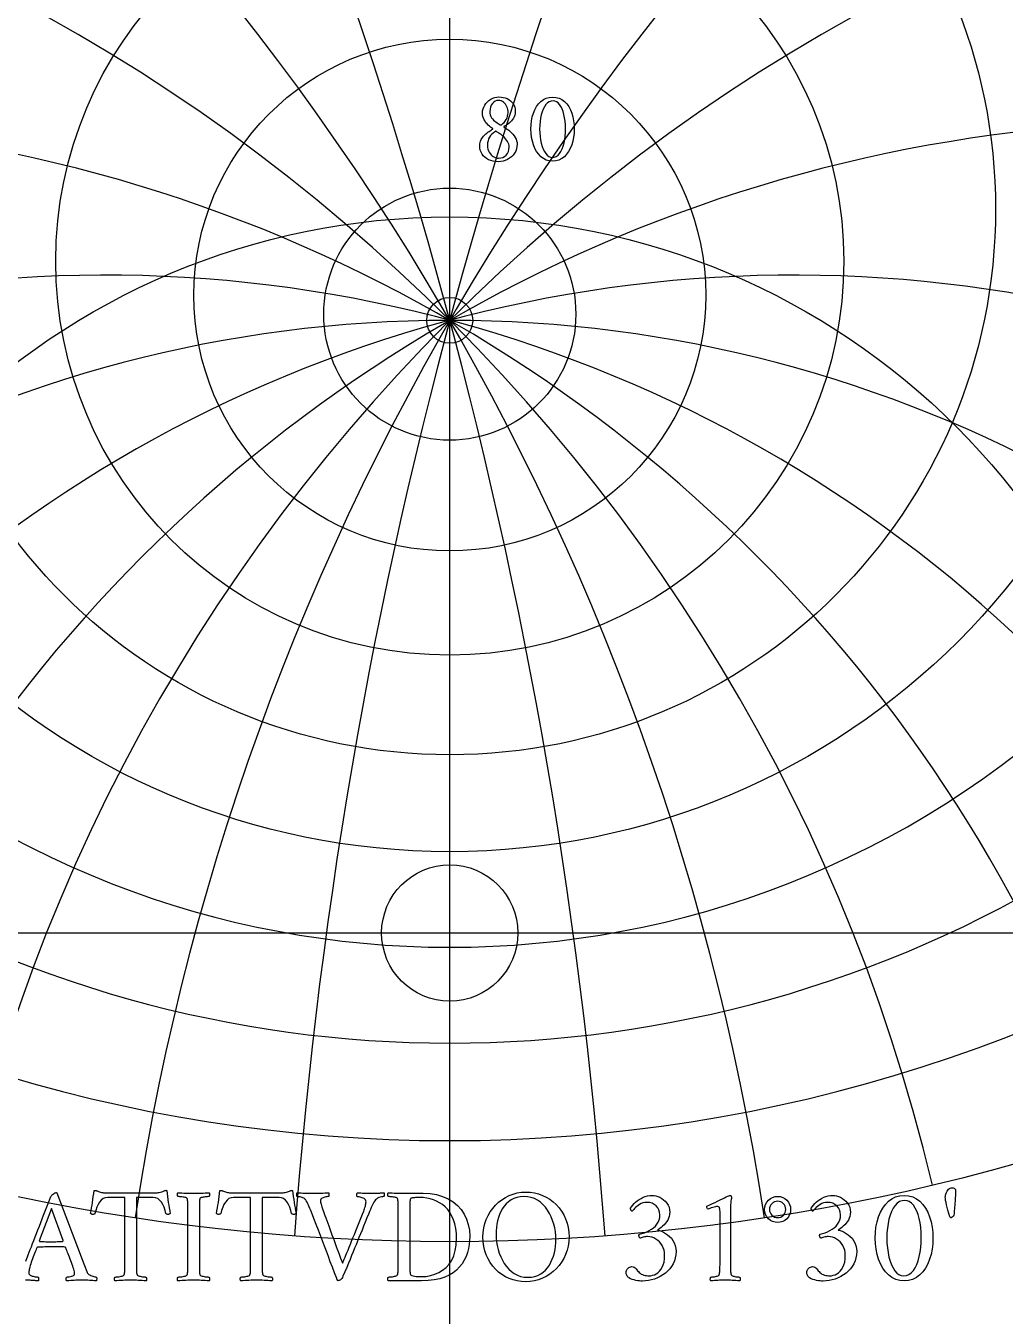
# Model space of a CAD drawing. Header units: millimetres. Extents: x -32.4 to 32.3, y -32.4 to 33.4.
# Drawn here: x -8.09 to 10.6, y -7.32 to 17.32 of the extents above; entities that cross this region are included whole.
import ezdxf

# ---------------------------------------------------------------- set-up
doc = ezdxf.new("R2010")
doc.units = ezdxf.units.MM
for name, color, linetype in [('CUT_INNER', 6, 'Continuous'), ('CUT_OUTER', 1, 'Continuous'), ('ENGRAVE', 7, 'Continuous'), ('ENGRAVE_FINE', 8, 'Continuous'), ('TEXT', 5, 'Continuous')]:
    doc.layers.add(name, color=color, linetype=linetype)

msp = doc.modelspace()

# ---------------------------------------------------------------- linework, layer by layer
at = {"layer": 'CUT_INNER'}
msp.add_circle((0, 0), 1.3, dxfattribs=at)
at = {"layer": 'CUT_OUTER'}
msp.add_arc((-0.0002, -0.0001), 32.35, 127.26523, 87.73645, dxfattribs=at)
at = {"layer": 'ENGRAVE'}
for points in [[(0, -31.9), (0, 31.9)], [(-31.9, 0), (31.9, 0)]]:
    msp.add_lwpolyline(points, dxfattribs=at)
for centre, radius in [((0, 0), 31.9), ((0, 15.2789), 13.7272), ((0, 13.8174), 10.4167), ((0, 0), 20.8814), ((0, 12.8225), 7.5193), ((0, 12.1765), 4.8844), ((0, 11.812), 2.4056), ((0, 0), 13.6687), ((0, 11.6941), 0.438)]:
    msp.add_circle(centre, radius, dxfattribs=at)
for centre, radius, start, end in [((0, 17.4126), 17.6859, 139.30194, 40.69806), ((0, 20.5945), 22.6971, 175.19453, 4.80547), ((0, 25.5755), 29.54, 199.69022, 340.30978), ((0, -12.7961), 24.4903, 31.5, 148.5), ((0, -12.7961), 24.4903, 31.5, 148.5), ((0, 34.0754), 39.9645, 219.72537, 320.27463)]:
    msp.add_arc(centre, radius, start, end, dxfattribs=at)
at = {"layer": 'ENGRAVE_FINE'}
for centre, radius, start, end in [((-91.399, -12.7961), 94.6232, 4.252813, 27.571398), ((-91.399, -12.7961), 94.6232, 4.252813, 27.571398), ((91.399, -12.7961), 94.6232, 152.428602, 175.747187), ((91.399, -12.7961), 94.6232, 152.428602, 175.747187), ((-42.4184, -12.7961), 48.9806, 8.6432, 56.38088), ((-42.4184, -12.7961), 48.9806, 8.6432, 56.38088), ((42.4184, -12.7961), 48.9806, 123.61912, 171.3568), ((42.4184, -12.7961), 48.9806, 123.61912, 171.3568), ((-24.4903, -12.7961), 34.6345, 13.32622, 87.98576), ((-24.4903, -12.7961), 34.6345, 13.32622, 87.98576), ((24.4903, -12.7961), 34.6345, 92.01424, 166.67378), ((24.4903, -12.7961), 34.6345, 92.01424, 166.67378), ((-14.1395, -12.7961), 28.2789, 18.49657, 124.37829), ((-14.1395, -12.7961), 28.2789, 18.49657, 124.37829), ((14.1395, -12.7961), 28.2789, 55.62171, 161.50343), ((14.1395, -12.7961), 28.2789, 55.62171, 161.50343), ((-6.5622, -12.7961), 25.3542, 24.422, 139.63844), ((-6.5622, -12.7961), 25.3542, 24.422, 139.63844), ((6.5622, -12.7961), 25.3542, 40.36156, 155.578), ((6.5622, -12.7961), 25.3542, 40.36156, 155.578), ((0, 83.3998), 93.0263, 250.117285, 289.882715)]:
    msp.add_arc(centre, radius, start, end, dxfattribs=at)
at = {"layer": 'TEXT'}
for points in [[(0.9383, 15.9596), (0.9802, 15.9576), (1.0202, 15.9514), (1.0584, 15.9411), (1.0947, 15.9266), (1.1284, 15.9083), (1.1586, 15.8863), (1.1853, 15.8607), (1.2084, 15.8314), (1.2271, 15.7986), (1.2404, 15.7624), (1.2485, 15.7229), (1.2511, 15.6799), (1.2489, 15.6442), (1.2424, 15.6109), (1.2315, 15.5801), (1.2162, 15.5517), (1.1978, 15.5254), (1.1775, 15.5011), (1.1555, 15.4788), (1.1316, 15.4584), (1.1072, 15.4397), (1.0833, 15.4225), (1.0601, 15.4067), (1.0374, 15.3924), (1.0323, 15.3902), (1.0306, 15.3875), (1.0323, 15.3843), (1.0374, 15.3807), (1.0665, 15.3639), (1.0955, 15.3448), (1.1243, 15.3231), (1.153, 15.2991), (1.1805, 15.2731), (1.2055, 15.2457), (1.2281, 15.2168), (1.2482, 15.1864), (1.2648, 15.155), (1.2766, 15.1228), (1.2837, 15.0899), (1.2861, 15.0563), (1.2829, 15.0099), (1.2735, 14.9659), (1.2577, 14.9244), (1.2356, 14.8853), (1.2083, 14.8494), (1.1771, 14.8175), (1.1418, 14.7897), (1.1025, 14.7658), (1.0604, 14.7467), (1.0168, 14.733), (0.9716, 14.7248), (0.9247, 14.7221), (0.8747, 14.7245), (0.8274, 14.7318), (0.7829, 14.744), (0.7412, 14.761), (0.7031, 14.7823), (0.6695, 14.8076), (0.6404, 14.8367), (0.6158, 14.8698), (0.5963, 14.9061), (0.5823, 14.945), (0.574, 14.9867), (0.5712, 15.031), (0.5729, 15.0614), (0.578, 15.0903), (0.5865, 15.1177), (0.5984, 15.1437), (0.6128, 15.1682), (0.629, 15.1913), (0.6468, 15.2129), (0.6664, 15.233), (0.6868, 15.2517), (0.7074, 15.269), (0.7281, 15.2848), (0.7489, 15.2991), (0.7689, 15.3121), (0.7871, 15.3239), (0.8034, 15.3344), (0.8179, 15.3438), (0.8208, 15.3466), (0.8218, 15.3491), (0.8208, 15.3514), (0.8179, 15.3535), (0.798, 15.3664), (0.7773, 15.3819), (0.7558, 15.3999), (0.7334, 15.4205), (0.7114, 15.4433), (0.6911, 15.4679), (0.6726, 15.4943), (0.6557, 15.5225), (0.6417, 15.5524), (0.6316, 15.5837), (0.6256, 15.6165), (0.6236, 15.6507), (0.6264, 15.6908), (0.6345, 15.7294), (0.6482, 15.7666), (0.6673, 15.8023), (0.6909, 15.8356), (0.7181, 15.8657), (0.7487, 15.8924), (0.7829, 15.9159), (0.8196, 15.935), (0.8577, 15.9487), (0.8973, 15.9569), (0.9383, 15.9596)], [(0.9286, 15.8936), (0.8959, 15.8897), (0.8657, 15.878), (0.8381, 15.8586), (0.813, 15.8314), (0.7922, 15.7989), (0.7773, 15.7634), (0.7684, 15.725), (0.7654, 15.6838), (0.7676, 15.6492), (0.7739, 15.6175), (0.7846, 15.5885), (0.7994, 15.5623), (0.8172, 15.5387), (0.8366, 15.5174), (0.8575, 15.4984), (0.8801, 15.4817), (0.9026, 15.4668), (0.9238, 15.4531), (0.9434, 15.4406), (0.9617, 15.4293), (0.9638, 15.4284), (0.9665, 15.4278), (0.9697, 15.4274), (0.9733, 15.4273), (0.9742, 15.4273), (0.9748, 15.4273), (0.9751, 15.4273), (0.9753, 15.4273), (0.978, 15.4274), (0.9806, 15.4278), (0.9829, 15.4284), (0.985, 15.4293), (1.0127, 15.4499), (1.0374, 15.473), (1.0593, 15.4985), (1.0782, 15.5264), (1.0935, 15.5568), (1.1044, 15.5895), (1.111, 15.6248), (1.1132, 15.6624), (1.1118, 15.6903), (1.1076, 15.7178), (1.1006, 15.7447), (1.0908, 15.7712), (1.0785, 15.7963), (1.0639, 15.8193), (1.047, 15.84), (1.0277, 15.8586), (1.0062, 15.8739), (0.9825, 15.8848), (0.9567, 15.8914), (0.9286, 15.8936)], [(1.9622, 15.9557), (2.0266, 15.9505), (2.0858, 15.9349), (2.1397, 15.9088), (2.1885, 15.8722), (2.2318, 15.827), (2.2696, 15.7748), (2.3018, 15.7158), (2.3284, 15.6498), (2.3492, 15.5787), (2.3641, 15.5043), (2.373, 15.4267), (2.376, 15.3457), (2.3729, 15.2648), (2.3638, 15.1871), (2.3487, 15.1128), (2.3274, 15.0417), (2.3004, 14.9756), (2.2679, 14.9164), (2.23, 14.8639), (2.1866, 14.8183), (2.1379, 14.7813), (2.0843, 14.7549), (2.0257, 14.739), (1.9622, 14.7338), (1.9002, 14.739), (1.8427, 14.7549), (1.7895, 14.7813), (1.7407, 14.8183), (1.6968, 14.8639), (1.6584, 14.9164), (1.6254, 14.9756), (1.5979, 15.0417), (1.5762, 15.1128), (1.5608, 15.1871), (1.5515, 15.2648), (1.5484, 15.3457), (1.5514, 15.4267), (1.5605, 15.5043), (1.5757, 15.5787), (1.5969, 15.6498), (1.624, 15.7158), (1.6567, 15.7748), (1.6949, 15.827), (1.7388, 15.8722), (1.7877, 15.9088), (1.8412, 15.9349), (1.8994, 15.9505), (1.9622, 15.9557)], [(1.9719, 15.8858), (1.9335, 15.8813), (1.8978, 15.8676), (1.865, 15.8448), (1.8349, 15.813), (1.8079, 15.7734), (1.7842, 15.7277), (1.7637, 15.6758), (1.7465, 15.6177), (1.7329, 15.5548), (1.7232, 15.4885), (1.7174, 15.4188), (1.7154, 15.3457), (1.7174, 15.2734), (1.7232, 15.2041), (1.7329, 15.1379), (1.7465, 15.0747), (1.7635, 15.0161), (1.7832, 14.9637), (1.8057, 14.9175), (1.831, 14.8775), (1.8588, 14.8452), (1.8886, 14.8222), (1.9205, 14.8083), (1.9544, 14.8037), (1.9953, 14.8084), (2.0326, 14.8226), (2.0662, 14.8463), (2.0962, 14.8795), (2.1226, 14.9205), (2.1455, 14.9679), (2.1649, 15.0215), (2.1807, 15.0815), (2.1931, 15.146), (2.2019, 15.2131), (2.2071, 15.283), (2.2089, 15.3554), (2.207, 15.4284), (2.2014, 15.4975), (2.192, 15.5629), (2.1788, 15.6245), (2.1623, 15.6812), (2.1428, 15.7318), (2.1205, 15.7764), (2.0952, 15.8149), (2.0675, 15.8459), (2.0377, 15.8681), (2.0058, 15.8814), (1.9719, 15.8858)], [(0.9286, 14.7901), (0.9729, 14.7937), (1.0124, 14.8047), (1.0472, 14.8229), (1.0773, 14.8484), (1.1015, 14.8798), (1.1188, 14.9159), (1.1292, 14.9566), (1.1326, 15.0019), (1.1306, 15.0306), (1.1244, 15.0584), (1.114, 15.0855), (1.0996, 15.1116), (1.0824, 15.1366), (1.0637, 15.1602), (1.0435, 15.1823), (1.0219, 15.2029), (0.9999, 15.2219), (0.9787, 15.2391), (0.9581, 15.2545), (0.9383, 15.268), (0.9207, 15.2794), (0.9068, 15.2884), (0.8965, 15.295), (0.8898, 15.2991), (0.8861, 15.3008), (0.883, 15.302), (0.8803, 15.3027), (0.8781, 15.303), (0.8754, 15.3029), (0.8733, 15.3025), (0.8716, 15.3019), (0.8703, 15.301), (0.8341, 15.2759), (0.8031, 15.2491), (0.7773, 15.2205), (0.7567, 15.1903), (0.741, 15.1574), (0.7297, 15.1209), (0.723, 15.0807), (0.7208, 15.0368), (0.7227, 14.9994), (0.7285, 14.9647), (0.7382, 14.9328), (0.7518, 14.9038), (0.7684, 14.8777), (0.7871, 14.8549), (0.8078, 14.8355), (0.8305, 14.8192), (0.8545, 14.8065), (0.8788, 14.7974), (0.9036, 14.7919), (0.9286, 14.7901)], [(-5.6003, -4.9594), (-5.5836, -4.9586), (-5.5647, -4.9561), (-5.5435, -4.9521), (-5.52, -4.9464), (-5.497, -4.9401), (-5.4772, -4.9341), (-5.4607, -4.9285), (-5.4474, -4.9231), (-5.4379, -4.9186), (-5.43, -4.9154), (-5.4236, -4.9134), (-5.419, -4.9128), (-5.4149, -4.9131), (-5.4105, -4.9141), (-5.4058, -4.9157), (-5.4008, -4.9179), (-5.3941, -4.9757), (-5.3869, -5.0326), (-5.3792, -5.0884), (-5.371, -5.1433), (-5.3624, -5.1972), (-5.3532, -5.2502), (-5.3436, -5.3021), (-5.3335, -5.3531), (-5.3366, -5.3559), (-5.3406, -5.3589), (-5.3456, -5.3623), (-5.3516, -5.3661), (-5.3584, -5.3693), (-5.3659, -5.3712), (-5.3739, -5.3719), (-5.3827, -5.3712), (-5.3956, -5.3704), (-5.406, -5.368), (-5.4138, -5.364), (-5.419, -5.3583), (-5.434, -5.295), (-5.4533, -5.2372), (-5.4768, -5.1849), (-5.5044, -5.1381), (-5.5365, -5.0996), (-5.5731, -5.0721), (-5.6142, -5.0556), (-5.6599, -5.05), (-5.9811, -5.05), (-5.9811, -6.34), (-5.981, -6.368), (-5.9807, -6.3951), (-5.9803, -6.4211), (-5.9798, -6.4462), (-5.9785, -6.4697), (-5.9762, -6.4909), (-5.9727, -6.5099), (-5.9681, -6.5265), (-5.9636, -6.5328), (-5.9552, -6.5388), (-5.9428, -6.5445), (-5.9267, -6.5498), (-5.9083, -6.5546), (-5.8894, -6.5586), (-5.8701, -6.5617), (-5.8502, -6.5641), (-5.8317, -6.5658), (-5.8162, -6.567), (-5.8039, -6.5677), (-5.7946, -6.568), (-5.7911, -6.5741), (-5.7884, -6.5822), (-5.7865, -6.5923), (-5.7855, -6.6042), (-5.7856, -6.6162), (-5.7871, -6.6263), (-5.7901, -6.6344), (-5.7946, -6.6405), (-5.833, -6.638), (-5.8706, -6.6356), (-5.9075, -6.6335), (-5.9435, -6.6314), (-5.9794, -6.6297), (-6.0157, -6.6285), (-6.0525, -6.6278), (-6.0898, -6.6276), (-6.1263, -6.6278), (-6.163, -6.6285), (-6.2001, -6.6297), (-6.2375, -6.6314), (-6.2752, -6.6335), (-6.3133, -6.6356), (-6.3516, -6.638), (-6.3903, -6.6405), (-6.3948, -6.6344), (-6.3978, -6.6263), (-6.3993, -6.6162), (-6.3994, -6.6042), (-6.3983, -6.5923), (-6.3965, -6.5822), (-6.3938, -6.5741), (-6.3903, -6.568), (-6.3809, -6.5677), (-6.3683, -6.567), (-6.3524, -6.5658), (-6.3333, -6.5641), (-6.3129, -6.5617), (-6.2929, -6.5586), (-6.2734, -6.5546), (-6.2543, -6.5498), (-6.2377, -6.5445), (-6.2255, -6.5388), (-6.2177, -6.5328), (-6.2142, -6.5265), (-6.2096, -6.5099), (-6.2061, -6.4909), (-6.2037, -6.4697), (-6.2025, -6.4462), (-6.202, -6.4211), (-6.2016, -6.3951), (-6.2013, -6.368), (-6.2012, -6.34), (-6.2012, -5.05), (-6.5276, -5.05), (-6.5733, -5.0556), (-6.6144, -5.0721), (-6.651, -5.0996), (-6.683, -5.1381), (-6.7109, -5.1849), (-6.7348, -5.2372), (-6.7549, -5.295), (-6.7711, -5.3583), (-6.7763, -5.364), (-6.7841, -5.368), (-6.7944, -5.3704), (-6.8074, -5.3712), (-6.816, -5.3719), (-6.8239, -5.3712), (-6.8309, -5.3693), (-6.8372, -5.3661), (-6.8426, -5.3623), (-6.8472, -5.3589), (-6.851, -5.3559), (-6.854, -5.3531), (-6.844, -5.3021), (-6.8346, -5.2502), (-6.8258, -5.1972), (-6.8177, -5.1433), (-6.8101, -5.0884), (-6.8028, -5.0326), (-6.7959, -4.9757), (-6.7892, -4.9179), (-6.7824, -4.9159), (-6.775, -4.915), (-6.7669, -4.9153), (-6.7582, -4.9166), (-6.7496, -4.9187), (-6.742, -4.9209), (-6.7353, -4.9232), (-6.7297, -4.9257), (-6.7168, -4.931), (-6.7015, -4.9364), (-6.6838, -4.942), (-6.6636, -4.9477), (-6.643, -4.9528), (-6.6238, -4.9565), (-6.6061, -4.9587), (-6.5898, -4.9594)], [(-3.199, -4.9594), (-3.1824, -4.9586), (-3.1634, -4.9561), (-3.1422, -4.9521), (-3.1187, -4.9464), (-3.0958, -4.9401), (-3.076, -4.9341), (-3.0595, -4.9285), (-3.0462, -4.9231), (-3.0367, -4.9186), (-3.0287, -4.9154), (-3.0224, -4.9134), (-3.0177, -4.9128), (-3.0137, -4.9131), (-3.0093, -4.9141), (-3.0046, -4.9157), (-2.9996, -4.9179), (-2.9929, -4.9757), (-2.9857, -5.0326), (-2.978, -5.0884), (-2.9698, -5.1433), (-2.9611, -5.1972), (-2.952, -5.2502), (-2.9424, -5.3021), (-2.9322, -5.3531), (-2.9353, -5.3559), (-2.9394, -5.3589), (-2.9444, -5.3623), (-2.9504, -5.3661), (-2.9572, -5.3693), (-2.9646, -5.3712), (-2.9727, -5.3719), (-2.9815, -5.3712), (-2.9944, -5.3704), (-3.0048, -5.368), (-3.0125, -5.364), (-3.0177, -5.3583), (-3.0328, -5.295), (-3.052, -5.2372), (-3.0755, -5.1849), (-3.1032, -5.1381), (-3.1353, -5.0996), (-3.1718, -5.0721), (-3.213, -5.0556), (-3.2586, -5.05), (-3.5798, -5.05), (-3.5798, -6.34), (-3.5797, -6.368), (-3.5795, -6.3951), (-3.5791, -6.4211), (-3.5785, -6.4462), (-3.5773, -6.4697), (-3.575, -6.4909), (-3.5715, -6.5099), (-3.5669, -6.5265), (-3.5623, -6.5328), (-3.5539, -6.5388), (-3.5416, -6.5445), (-3.5254, -6.5498), (-3.5071, -6.5546), (-3.4882, -6.5586), (-3.4688, -6.5617), (-3.449, -6.5641), (-3.4305, -6.5658), (-3.415, -6.567), (-3.4026, -6.5677), (-3.3933, -6.568), (-3.3898, -6.5741), (-3.3872, -6.5822), (-3.3853, -6.5923), (-3.3843, -6.6042), (-3.3843, -6.6162), (-3.3859, -6.6263), (-3.3889, -6.6344), (-3.3933, -6.6405), (-3.4318, -6.638), (-3.4694, -6.6356), (-3.5062, -6.6335), (-3.5423, -6.6314), (-3.5781, -6.6297), (-3.6145, -6.6285), (-3.6513, -6.6278), (-3.6886, -6.6276), (-3.725, -6.6278), (-3.7618, -6.6285), (-3.7989, -6.6297), (-3.8363, -6.6314), (-3.874, -6.6335), (-3.912, -6.6356), (-3.9504, -6.638), (-3.9891, -6.6405), (-3.9935, -6.6344), (-3.9965, -6.6263), (-3.9981, -6.6162), (-3.9982, -6.6042), (-3.9971, -6.5923), (-3.9952, -6.5822), (-3.9926, -6.5741), (-3.9891, -6.568), (-3.9797, -6.5677), (-3.9671, -6.567), (-3.9512, -6.5658), (-3.9321, -6.5641), (-3.9116, -6.5617), (-3.8916, -6.5586), (-3.8721, -6.5546), (-3.8531, -6.5498), (-3.8365, -6.5445), (-3.8243, -6.5388), (-3.8164, -6.5328), (-3.813, -6.5265), (-3.8083, -6.5099), (-3.8049, -6.4909), (-3.8025, -6.4697), (-3.8013, -6.4462), (-3.8007, -6.4211), (-3.8003, -6.3951), (-3.8001, -6.368), (-3.8, -6.34), (-3.8, -5.05), (-4.1264, -5.05), (-4.172, -5.0556), (-4.2132, -5.0721), (-4.2497, -5.0996), (-4.2818, -5.1381), (-4.3096, -5.1849), (-4.3336, -5.2372), (-4.3537, -5.295), (-4.3699, -5.3583), (-4.3751, -5.364), (-4.3828, -5.368), (-4.3932, -5.3704), (-4.4061, -5.3712), (-4.4148, -5.3719), (-4.4227, -5.3712), (-4.4297, -5.3693), (-4.4359, -5.3661), (-4.4414, -5.3623), (-4.446, -5.3589), (-4.4498, -5.3559), (-4.4528, -5.3531), (-4.4427, -5.3021), (-4.4333, -5.2502), (-4.4246, -5.1972), (-4.4165, -5.1433), (-4.4089, -5.0884), (-4.4016, -5.0326), (-4.3946, -4.9757), (-4.388, -4.9179), (-4.3812, -4.9159), (-4.3738, -4.915), (-4.3657, -4.9153), (-4.3569, -4.9166), (-4.3483, -4.9187), (-4.3407, -4.9209), (-4.3341, -4.9232), (-4.3284, -4.9257), (-4.3156, -4.931), (-4.3003, -4.9364), (-4.2825, -4.942), (-4.2624, -4.9477), (-4.2417, -4.9528), (-4.2225, -4.9565), (-4.2048, -4.9587), (-4.1886, -4.9594)], [(9.5894, -4.8635), (9.608, -4.8656), (9.625, -4.872), (9.6404, -4.8825), (9.6541, -4.8972), (9.654, -4.9124), (9.6535, -4.9319), (9.6527, -4.9557), (9.6515, -4.984), (9.6501, -5.0153), (9.6483, -5.0484), (9.6462, -5.0833), (9.6438, -5.12), (9.6411, -5.1574), (9.6383, -5.1945), (9.6353, -5.2312), (9.6321, -5.2676), (9.629, -5.3024), (9.626, -5.3343), (9.6231, -5.3633), (9.6205, -5.3894), (9.6124, -5.403), (9.601, -5.4153), (9.5865, -5.4263), (9.5687, -5.436), (9.5614, -5.435), (9.5551, -5.4321), (9.5497, -5.4273), (9.5453, -5.4205), (9.5257, -5.3545), (9.5084, -5.2939), (9.4934, -5.2386), (9.4806, -5.1886), (9.4704, -5.144), (9.4631, -5.1048), (9.4587, -5.0709), (9.4573, -5.0423), (9.4583, -5.0238), (9.4615, -5.0047), (9.4667, -4.985), (9.4741, -4.9646), (9.4833, -4.9446), (9.4942, -4.926), (9.5066, -4.909), (9.5207, -4.8933), (9.5362, -4.8803), (9.5528, -4.871), (9.5705, -4.8654), (9.5894, -4.8635)], [(-4.8879, -4.9697), (-4.8506, -4.9695), (-4.8138, -4.9688), (-4.7774, -4.9676), (-4.7416, -4.9659), (-4.7056, -4.964), (-4.6687, -4.9623), (-4.6311, -4.9608), (-4.5926, -4.9594), (-4.5882, -4.9655), (-4.5852, -4.9736), (-4.5837, -4.9837), (-4.5836, -4.9957), (-4.5846, -5.0076), (-4.5865, -5.0177), (-4.5892, -5.0258), (-4.5926, -5.0319), (-4.602, -5.0322), (-4.6147, -5.0329), (-4.6305, -5.0341), (-4.6496, -5.0358), (-4.67, -5.038), (-4.6898, -5.0407), (-4.7089, -5.0438), (-4.7273, -5.0475), (-4.7435, -5.0518), (-4.7558, -5.0572), (-4.7643, -5.0635), (-4.7688, -5.0708), (-4.7723, -5.0847), (-4.7749, -5.1006), (-4.7768, -5.1184), (-4.7778, -5.1381), (-4.7784, -5.1593), (-4.7788, -5.1815), (-4.7791, -5.2047), (-4.7791, -5.2288), (-4.7791, -5.2327), (-4.7791, -5.2366), (-4.7791, -5.2404), (-4.7791, -5.2443), (-4.7791, -5.2482), (-4.7791, -5.2521), (-4.7791, -5.256), (-4.7791, -5.2599), (-4.7791, -6.34), (-4.7791, -6.3439), (-4.7791, -6.3478), (-4.7791, -6.3517), (-4.7791, -6.3556), (-4.7791, -6.3595), (-4.7791, -6.3633), (-4.7791, -6.3672), (-4.7791, -6.3711), (-4.7791, -6.3952), (-4.7788, -6.4181), (-4.7784, -6.4398), (-4.7778, -6.4605), (-4.7768, -6.4797), (-4.7749, -6.4971), (-4.7723, -6.5127), (-4.7688, -6.5265), (-4.7643, -6.5328), (-4.7558, -6.5388), (-4.7435, -6.5445), (-4.7273, -6.5498), (-4.7089, -6.5546), (-4.6898, -6.5586), (-4.67, -6.5617), (-4.6496, -6.5641), (-4.6305, -6.5658), (-4.6147, -6.567), (-4.602, -6.5677), (-4.5926, -6.568), (-4.5892, -6.5741), (-4.5865, -6.5822), (-4.5846, -6.5923), (-4.5836, -6.6042), (-4.5837, -6.6162), (-4.5852, -6.6263), (-4.5882, -6.6344), (-4.5926, -6.6405), (-4.6311, -6.638), (-4.6687, -6.6356), (-4.7056, -6.6335), (-4.7416, -6.6314), (-4.7774, -6.6297), (-4.8138, -6.6285), (-4.8506, -6.6278), (-4.8879, -6.6276), (-4.9244, -6.6278), (-4.9611, -6.6285), (-4.9982, -6.6297), (-5.0356, -6.6314), (-5.0733, -6.6335), (-5.1114, -6.6356), (-5.1497, -6.638), (-5.1884, -6.6405), (-5.1929, -6.6344), (-5.1959, -6.6263), (-5.1974, -6.6162), (-5.1975, -6.6042), (-5.1964, -6.5923), (-5.1946, -6.5822), (-5.1919, -6.5741), (-5.1884, -6.568), (-5.179, -6.5677), (-5.1664, -6.567), (-5.1505, -6.5658), (-5.1314, -6.5641), (-5.1109, -6.5617), (-5.091, -6.5586), (-5.0714, -6.5546), (-5.0524, -6.5498), (-5.0358, -6.5445), (-5.0236, -6.5388), (-5.0158, -6.5328), (-5.0123, -6.5265), (-5.0077, -6.5099), (-5.0042, -6.4909), (-5.0018, -6.4697), (-5.0006, -6.4462), (-5.0001, -6.4211), (-4.9996, -6.3951), (-4.9994, -6.368), (-4.9993, -6.34), (-4.9993, -5.2599), (-4.9994, -5.2318), (-4.9996, -5.2045), (-5.0001, -5.178), (-5.0006, -5.1524), (-5.0018, -5.1283), (-5.0042, -5.1067), (-5.0077, -5.0875), (-5.0123, -5.0708), (-5.0158, -5.0635), (-5.0236, -5.0572), (-5.0358, -5.0518), (-5.0524, -5.0475), (-5.0714, -5.0438), (-5.091, -5.0407), (-5.1109, -5.038), (-5.1314, -5.0358), (-5.1505, -5.0341), (-5.1664, -5.0329), (-5.179, -5.0322), (-5.1884, -5.0319), (-5.1919, -5.0258), (-5.1946, -5.0177), (-5.1964, -5.0076), (-5.1975, -4.9957), (-5.1974, -4.9837), (-5.1959, -4.9736), (-5.1929, -4.9655), (-5.1884, -4.9594), (-5.1497, -4.9608), (-5.1114, -4.9623), (-5.0733, -4.964), (-5.0356, -4.9659), (-4.9982, -4.9676), (-4.9611, -4.9688), (-4.9244, -4.9695), (-4.8879, -4.9697)], [(-2.624, -4.9697), (-2.5829, -4.9695), (-2.5424, -4.9688), (-2.5026, -4.9676), (-2.4634, -4.9659), (-2.4247, -4.964), (-2.3863, -4.9623), (-2.3483, -4.9608), (-2.3106, -4.9594), (-2.3084, -4.9658), (-2.307, -4.9746), (-2.3064, -4.9859), (-2.3067, -4.9995), (-2.3077, -5.0127), (-2.3096, -5.0225), (-2.3123, -5.0289), (-2.3157, -5.0319), (-2.3226, -5.0323), (-2.3329, -5.0335), (-2.3466, -5.0356), (-2.3637, -5.0384), (-2.3822, -5.0423), (-2.4003, -5.0475), (-2.4178, -5.0539), (-2.4349, -5.0617), (-2.4496, -5.0713), (-2.4602, -5.0834), (-2.4665, -5.0979), (-2.4686, -5.1148), (-2.4657, -5.141), (-2.4569, -5.1783), (-2.4424, -5.2265), (-2.422, -5.2858), (-2.4107, -5.3166), (-2.3977, -5.3521), (-2.3829, -5.3924), (-2.3663, -5.4373), (-2.3484, -5.4858), (-2.3297, -5.5367), (-2.3102, -5.59), (-2.2898, -5.6458), (-2.269, -5.7028), (-2.2481, -5.7598), (-2.2269, -5.8168), (-2.2057, -5.8738), (-2.1848, -5.9296), (-2.1649, -5.9832), (-2.1459, -6.0345), (-2.1279, -6.0836), (-2.1113, -6.1293), (-2.0962, -6.1707), (-2.0828, -6.2077), (-2.071, -6.2403), (-2.0612, -6.2673), (-2.0538, -6.2873), (-2.0489, -6.3003), (-2.0464, -6.3064), (-2.0423, -6.2975), (-2.0353, -6.2814), (-2.0255, -6.258), (-2.0127, -6.2273), (-1.9975, -6.1907), (-1.9806, -6.1493), (-1.9619, -6.1033), (-1.9414, -6.0525), (-1.9195, -5.998), (-1.8964, -5.9408), (-1.8722, -5.8808), (-1.8469, -5.8181), (-1.8209, -5.7537), (-1.7948, -5.6889), (-1.7685, -5.6236), (-1.742, -5.5578), (-1.7158, -5.4927), (-1.6905, -5.4295), (-1.666, -5.3683), (-1.6423, -5.3091), (-1.6335, -5.2867), (-1.6254, -5.2637), (-1.618, -5.2401), (-1.6112, -5.2158), (-1.6055, -5.1922), (-1.6015, -5.1705), (-1.599, -5.1507), (-1.5982, -5.1329), (-1.6004, -5.1135), (-1.607, -5.0967), (-1.6179, -5.0824), (-1.6332, -5.0708), (-1.651, -5.0612), (-1.6695, -5.0533), (-1.6886, -5.047), (-1.7083, -5.0423), (-1.7269, -5.0389), (-1.7423, -5.0364), (-1.7547, -5.035), (-1.764, -5.0345), (-1.7685, -5.0304), (-1.7718, -5.0232), (-1.7737, -5.0129), (-1.7744, -4.9995), (-1.7737, -4.9859), (-1.7718, -4.9746), (-1.7685, -4.9658), (-1.764, -4.9594), (-1.7295, -4.9608), (-1.696, -4.9623), (-1.6635, -4.964), (-1.6319, -4.9659), (-1.6003, -4.9676), (-1.5678, -4.9688), (-1.5343, -4.9695), (-1.4998, -4.9697), (-1.4715, -4.9697), (-1.4464, -4.9694), (-1.4243, -4.969), (-1.4052, -4.9685), (-1.3878, -4.9677), (-1.3706, -4.9668), (-1.3535, -4.9658), (-1.3366, -4.9646), (-1.3188, -4.9633), (-1.299, -4.962), (-1.2774, -4.9607), (-1.2537, -4.9594), (-1.2516, -4.9659), (-1.2505, -4.9749), (-1.2503, -4.9866), (-1.2511, -5.0008), (-1.2526, -5.0144), (-1.2544, -5.0241), (-1.2565, -5.03), (-1.2589, -5.0319), (-1.2692, -5.0327), (-1.2845, -5.0352), (-1.3048, -5.0392), (-1.3301, -5.0449), (-1.3566, -5.053), (-1.3803, -5.0643), (-1.4013, -5.0789), (-1.4195, -5.0967), (-1.432, -5.1129), (-1.4464, -5.1359), (-1.4625, -5.1654), (-1.4804, -5.2016), (-1.4986, -5.2407), (-1.5157, -5.279), (-1.5316, -5.3164), (-1.5464, -5.3531), (-1.5807, -5.4381), (-1.6134, -5.5195), (-1.6448, -5.5974), (-1.6746, -5.6717), (-1.7036, -5.7436), (-1.7323, -5.8142), (-1.7606, -5.8835), (-1.7886, -5.9515), (-1.8167, -6.0195), (-1.8453, -6.0888), (-1.8743, -6.1594), (-1.9039, -6.2312), (-1.9346, -6.3057), (-1.9673, -6.3841), (-2.002, -6.4663), (-2.0386, -6.5524), (-2.0492, -6.5751), (-2.0603, -6.5939), (-2.0719, -6.6088), (-2.0839, -6.6198), (-2.0963, -6.6277), (-2.1088, -6.6334), (-2.1216, -6.6368), (-2.1344, -6.6379), (-2.1381, -6.6369), (-2.1415, -6.6337), (-2.1446, -6.6284), (-2.1474, -6.6211), (-2.15, -6.6132), (-2.1526, -6.6065), (-2.1551, -6.6009), (-2.1577, -6.5965), (-2.1998, -6.4857), (-2.2403, -6.3786), (-2.2794, -6.2752), (-2.317, -6.1755), (-2.3541, -6.0774), (-2.3915, -5.9784), (-2.4292, -5.8785), (-2.4673, -5.7779), (-2.5067, -5.6743), (-2.5486, -5.5655), (-2.5928, -5.4515), (-2.6395, -5.3324), (-2.6537, -5.2958), (-2.6677, -5.2612), (-2.6816, -5.2285), (-2.6952, -5.1977), (-2.7092, -5.1686), (-2.724, -5.1407), (-2.7397, -5.1142), (-2.7561, -5.0889), (-2.7639, -5.079), (-2.7742, -5.0701), (-2.7872, -5.0622), (-2.8027, -5.0552), (-2.8195, -5.0492), (-2.8361, -5.0442), (-2.8525, -5.0402), (-2.8688, -5.0371), (-2.8839, -5.0348), (-2.897, -5.0332), (-2.9079, -5.0322), (-2.9167, -5.0319), (-2.9178, -5.0297), (-2.9186, -5.0232), (-2.9191, -5.0122), (-2.9193, -4.9969), (-2.9191, -4.9815), (-2.9186, -4.9701), (-2.9178, -4.9627), (-2.9167, -4.9594), (-2.8745, -4.9608), (-2.8361, -4.9623), (-2.8014, -4.964), (-2.7703, -4.9659), (-2.7393, -4.9676), (-2.7046, -4.9688), (-2.6662, -4.9695), (-2.624, -4.9697)], [(-0.5077, -4.9672), (-0.374, -4.9739), (-0.25, -4.994), (-0.1357, -5.0276), (-0.0311, -5.0747), (0.0628, -5.1333), (0.1451, -5.2016), (0.2156, -5.2796), (0.2746, -5.3674), (0.321, -5.4631), (0.3542, -5.5652), (0.3741, -5.6736), (0.3808, -5.7883), (0.378, -5.8681), (0.3698, -5.9469), (0.356, -6.0248), (0.3367, -6.1017), (0.3109, -6.1762), (0.2775, -6.2468), (0.2364, -6.3135), (0.1878, -6.3763), (0.1307, -6.434), (0.0644, -6.4854), (-0.0111, -6.5305), (-0.0958, -6.5693), (-0.1907, -6.6004), (-0.2966, -6.6227), (-0.4135, -6.6361), (-0.5414, -6.6405), (-1.1734, -6.6405), (-1.1779, -6.6344), (-1.1809, -6.6263), (-1.1824, -6.6162), (-1.1825, -6.6042), (-1.1814, -6.5923), (-1.1796, -6.5822), (-1.1769, -6.5741), (-1.1734, -6.568), (-1.164, -6.5677), (-1.1514, -6.567), (-1.1355, -6.5658), (-1.1164, -6.5641), (-1.0959, -6.5617), (-1.076, -6.5586), (-1.0564, -6.5546), (-1.0374, -6.5498), (-1.0208, -6.5445), (-1.0086, -6.5388), (-1.0008, -6.5328), (-0.9973, -6.5265), (-0.9927, -6.5099), (-0.9892, -6.4909), (-0.9868, -6.4697), (-0.9856, -6.4462), (-0.9851, -6.4211), (-0.9846, -6.3951), (-0.9844, -6.368), (-0.9843, -6.34), (-0.9843, -5.2599), (-0.9844, -5.2318), (-0.9846, -5.2045), (-0.9851, -5.178), (-0.9856, -5.1524), (-0.9868, -5.1283), (-0.9892, -5.1067), (-0.9927, -5.0875), (-0.9973, -5.0708), (-1.0008, -5.0635), (-1.0086, -5.0572), (-1.0208, -5.0518), (-1.0374, -5.0475), (-1.0564, -5.0438), (-1.076, -5.0407), (-1.0959, -5.038), (-1.1164, -5.0358), (-1.1355, -5.0341), (-1.1514, -5.0329), (-1.164, -5.0322), (-1.1734, -5.0319), (-1.1769, -5.0258), (-1.1796, -5.0177), (-1.1814, -5.0076), (-1.1825, -4.9957), (-1.1824, -4.9837), (-1.1809, -4.9736), (-1.1779, -4.9655), (-1.1734, -4.9594), (-1.1347, -4.9608), (-1.0964, -4.9623), (-1.0583, -4.964), (-1.0206, -4.9659), (-0.9832, -4.9676), (-0.9461, -4.9688), (-0.9094, -4.9695), (-0.8729, -4.9697), (-0.8336, -4.9697), (-0.7907, -4.9694), (-0.7442, -4.969), (-0.6942, -4.9685), (-0.6437, -4.9679), (-0.5958, -4.9675), (-0.5504, -4.9672), (-0.5077, -4.9672)], [(-0.7616, -5.265), (-0.7616, -6.3426), (-0.7616, -6.3531), (-0.7616, -6.3663), (-0.7616, -6.3822), (-0.7616, -6.4009), (-0.7613, -6.4208), (-0.7606, -6.4404), (-0.7594, -6.4597), (-0.7577, -6.4786), (-0.7556, -6.4955), (-0.7535, -6.5087), (-0.7511, -6.5182), (-0.7486, -6.5239), (-0.738, -6.5335), (-0.7217, -6.5414), (-0.6998, -6.5477), (-0.6722, -6.5524), (-0.6412, -6.5558), (-0.609, -6.5583), (-0.5758, -6.5597), (-0.5414, -6.5602), (-0.4526, -6.5553), (-0.3675, -6.5408), (-0.2861, -6.5165), (-0.2085, -6.4825), (-0.1364, -6.4385), (-0.0716, -6.3844), (-0.014, -6.32), (0.0363, -6.2455), (0.0771, -6.1604), (0.1062, -6.0645), (0.1237, -5.9577), (0.1295, -5.8401), (0.1259, -5.7366), (0.1149, -5.6413), (0.0967, -5.554), (0.0712, -5.4749), (0.0395, -5.4032), (0.0026, -5.3385), (-0.0395, -5.2808), (-0.0868, -5.2301), (-0.1383, -5.186), (-0.193, -5.1485), (-0.2509, -5.1174), (-0.3121, -5.0928), (-0.3757, -5.0741), (-0.4407, -5.0607), (-0.5071, -5.0527), (-0.5751, -5.05), (-0.5844, -5.0501), (-0.5971, -5.0504), (-0.6129, -5.0508), (-0.632, -5.0513), (-0.6524, -5.0522), (-0.6722, -5.0536), (-0.6913, -5.0555), (-0.7097, -5.0578), (-0.7259, -5.0609), (-0.7382, -5.0649), (-0.7467, -5.07), (-0.7512, -5.076), (-0.7547, -5.09), (-0.7573, -5.1061), (-0.7592, -5.1243), (-0.7603, -5.1446), (-0.7608, -5.1662), (-0.7612, -5.1883), (-0.7615, -5.2109), (-0.7616, -5.234), (-0.7616, -5.2378), (-0.7616, -5.2417), (-0.7616, -5.2456), (-0.7616, -5.2495), (-0.7616, -5.2534), (-0.7616, -5.2573), (-0.7616, -5.2612), (-0.7616, -5.265)], [(1.4506, -4.9464), (1.5336, -4.9503), (1.6141, -4.962), (1.6922, -4.9814), (1.7679, -5.0086), (1.8402, -5.043), (1.9081, -5.084), (1.9716, -5.1317), (2.0308, -5.186), (2.0848, -5.2463), (2.1328, -5.3117), (2.1748, -5.3823), (2.2108, -5.458), (2.2397, -5.5384), (2.2604, -5.6228), (2.2728, -5.7113), (2.2769, -5.8038), (2.2728, -5.8917), (2.2604, -5.9764), (2.2397, -6.0581), (2.2108, -6.1367), (2.1748, -6.2115), (2.1328, -6.2817), (2.0848, -6.3475), (2.0308, -6.4087), (1.9716, -6.4644), (1.9081, -6.5136), (1.8402, -6.5563), (1.7679, -6.5926), (1.6922, -6.6215), (1.6141, -6.6421), (1.5336, -6.6545), (1.4506, -6.6586), (1.3687, -6.6548), (1.289, -6.6431), (1.2114, -6.6237), (1.1359, -6.5965), (1.0637, -6.5621), (0.996, -6.521), (0.9328, -6.4733), (0.8742, -6.419), (0.8209, -6.3588), (0.7735, -6.2934), (0.7322, -6.2228), (0.6968, -6.147), (0.6685, -6.0668), (0.6482, -5.9829), (0.6361, -5.8952), (0.632, -5.8038), (0.6361, -5.7159), (0.6482, -5.6309), (0.6685, -5.5488), (0.6968, -5.4697), (0.7322, -5.3943), (0.7735, -5.3237), (0.8209, -5.2577), (0.8742, -5.1964), (0.9328, -5.1407), (0.996, -5.0915), (1.0637, -5.0488), (1.1359, -5.0125), (1.2114, -4.9836), (1.289, -4.9629), (1.3687, -4.9506), (1.4506, -4.9464)], [(1.4143, -5.0319), (1.3457, -5.0359), (1.2822, -5.0478), (1.2239, -5.0676), (1.1708, -5.0954), (1.1227, -5.1296), (1.0792, -5.1689), (1.0404, -5.2132), (1.0063, -5.2625), (0.9767, -5.3157), (0.9513, -5.3719), (0.9301, -5.431), (0.9131, -5.493), (0.9001, -5.5565), (0.8907, -5.6199), (0.8852, -5.6834), (0.8833, -5.7468), (0.8858, -5.8206), (0.8933, -5.8942), (0.9059, -5.9676), (0.9235, -6.0408), (0.9459, -6.1124), (0.973, -6.1807), (1.0048, -6.2458), (1.0413, -6.3076), (1.0824, -6.3649), (1.1278, -6.4161), (1.1775, -6.4614), (1.2317, -6.5006), (1.2902, -6.5324), (1.3531, -6.555), (1.4204, -6.5686), (1.492, -6.5732), (1.5607, -6.5692), (1.6241, -6.5573), (1.6824, -6.5375), (1.7355, -6.5097), (1.7838, -6.4753), (1.8275, -6.4355), (1.8667, -6.3905), (1.9013, -6.34), (1.9315, -6.2856), (1.9573, -6.2283), (1.9788, -6.1683), (1.9958, -6.1056), (2.0089, -6.0416), (2.0182, -5.9777), (2.0238, -5.914), (2.0256, -5.8505), (2.0231, -5.7768), (2.0156, -5.7035), (2.003, -5.6304), (1.9855, -5.5578), (1.963, -5.4868), (1.9356, -5.4192), (1.9034, -5.3547), (1.8663, -5.2935), (1.8247, -5.237), (1.7789, -5.1864), (1.7289, -5.1418), (1.6746, -5.1031), (1.6161, -5.072), (1.5532, -5.0497), (1.486, -5.0364), (1.4143, -5.0319)], [(3.8674, -5.0086), (3.9005, -5.011), (3.9353, -5.018), (3.9718, -5.0297), (4.0098, -5.0462), (4.0473, -5.0671), (4.082, -5.0925), (4.114, -5.1222), (4.1432, -5.1563), (4.1676, -5.1945), (4.185, -5.2366), (4.1954, -5.2825), (4.1989, -5.3324), (4.1964, -5.3717), (4.1889, -5.4095), (4.1763, -5.4456), (4.1588, -5.48), (4.1377, -5.5126), (4.1147, -5.5429), (4.0898, -5.5709), (4.0629, -5.5966), (4.0358, -5.6199), (4.0101, -5.6406), (3.9859, -5.6588), (3.9632, -5.6743), (4.0001, -5.6819), (4.0383, -5.6944), (4.0778, -5.7117), (4.1186, -5.7339), (4.1585, -5.7608), (4.1954, -5.7925), (4.2291, -5.8288), (4.2598, -5.8699), (4.2853, -5.9156), (4.3035, -5.9661), (4.3144, -6.0212), (4.3181, -6.081), (4.3146, -6.1442), (4.3041, -6.2044), (4.2867, -6.2614), (4.2624, -6.3154), (4.2323, -6.3659), (4.1976, -6.4126), (4.1584, -6.4553), (4.1147, -6.4942), (4.0674, -6.5289), (4.0173, -6.5592), (3.9644, -6.5852), (3.9088, -6.6068), (3.8515, -6.6238), (3.7935, -6.636), (3.7349, -6.6433), (3.6757, -6.6457), (3.6495, -6.6448), (3.6203, -6.6421), (3.588, -6.6377), (3.5526, -6.6314), (3.5166, -6.6233), (3.4824, -6.613), (3.4499, -6.6006), (3.4192, -6.5861), (3.4134, -6.5809), (3.4063, -6.5732), (3.3979, -6.5628), (3.3881, -6.5498), (3.3791, -6.5354), (3.3726, -6.5207), (3.3687, -6.5056), (3.3674, -6.4903), (3.3694, -6.4644), (3.3755, -6.4411), (3.3856, -6.4203), (3.3998, -6.4022), (3.4166, -6.3875), (3.4344, -6.3769), (3.4535, -6.3706), (3.4736, -6.3685), (3.4981, -6.371), (3.5199, -6.3786), (3.5389, -6.3911), (3.5552, -6.4087), (3.5702, -6.4282), (3.5853, -6.4466), (3.6006, -6.4638), (3.6161, -6.4799), (3.6351, -6.4967), (3.6559, -6.5107), (3.6785, -6.5219), (3.7029, -6.5304), (3.728, -6.5367), (3.7531, -6.5411), (3.7779, -6.5438), (3.8026, -6.5447), (3.8363, -6.5423), (3.8703, -6.5353), (3.9043, -6.5235), (3.9386, -6.5071), (3.9715, -6.4852), (4.0017, -6.4572), (4.0292, -6.4231), (4.0539, -6.3828), (4.0743, -6.3357), (4.0888, -6.2814), (4.0976, -6.2198), (4.1005, -6.1509), (4.0976, -6.1007), (4.0888, -6.0535), (4.0743, -6.0094), (4.0539, -5.9683), (4.0288, -5.9308), (4.0004, -5.8974), (3.9686, -5.868), (3.9334, -5.8427), (3.8959, -5.8223), (3.8573, -5.8077), (3.8176, -5.799), (3.7767, -5.7961), (3.7559, -5.7969), (3.7349, -5.7993), (3.7138, -5.8033), (3.6925, -5.809), (3.6723, -5.815), (3.6546, -5.82), (3.6393, -5.8241), (3.6265, -5.8271), (3.6197, -5.8163), (3.6148, -5.8045), (3.6119, -5.7917), (3.6109, -5.7779), (3.6112, -5.7695), (3.6122, -5.7624), (3.6138, -5.7566), (3.6161, -5.752), (3.666, -5.7389), (3.7145, -5.7229), (3.7618, -5.7039), (3.8078, -5.6821), (3.8509, -5.6571), (3.8897, -5.6287), (3.9241, -5.5968), (3.9541, -5.5616), (3.9785, -5.5225), (3.9959, -5.4791), (4.0063, -5.4312), (4.0098, -5.379), (4.0054, -5.3306), (3.9923, -5.2864), (3.9705, -5.2464), (3.9399, -5.2106), (3.9025, -5.1812), (3.8602, -5.1601), (3.8131, -5.1475), (3.7611, -5.1433), (3.7223, -5.1456), (3.686, -5.1527), (3.6524, -5.1644), (3.6213, -5.1809), (3.593, -5.1998), (3.5678, -5.2191), (3.5457, -5.2387), (3.5267, -5.2586), (3.5106, -5.2768), (3.4973, -5.2913), (3.4867, -5.302), (3.4788, -5.3091), (3.4736, -5.3079), (3.4684, -5.3045), (3.4633, -5.2989), (3.4581, -5.2909), (3.4535, -5.2819), (3.4503, -5.2728), (3.4484, -5.2637), (3.4477, -5.2547), (3.4685, -5.2251), (3.4921, -5.1961), (3.5184, -5.1675), (3.5474, -5.1394), (3.5791, -5.1127), (3.6132, -5.0883), (3.6497, -5.0661), (3.6886, -5.0462), (3.7299, -5.0297), (3.7735, -5.018), (3.8193, -5.011), (3.8674, -5.0086)], [(5.1573, -6.34), (5.1573, -5.3169), (5.1566, -5.2918), (5.1544, -5.2709), (5.1508, -5.2542), (5.1457, -5.2417), (5.1388, -5.2327), (5.1298, -5.2262), (5.1187, -5.2223), (5.1055, -5.221), (5.0893, -5.2222), (5.0693, -5.2259), (5.0453, -5.2319), (5.0175, -5.2404), (4.9894, -5.2497), (4.965, -5.2582), (4.9441, -5.2659), (4.9268, -5.2728), (4.9166, -5.2633), (4.9093, -5.2527), (4.9049, -5.2412), (4.9035, -5.2288), (4.9035, -5.2286), (4.9035, -5.2281), (4.9035, -5.2273), (4.9035, -5.2262), (4.9038, -5.2215), (4.9048, -5.2178), (4.9064, -5.215), (4.9087, -5.2132), (4.9602, -5.1898), (5.0113, -5.1663), (5.0619, -5.1426), (5.112, -5.1187), (5.1598, -5.0958), (5.2033, -5.075), (5.2427, -5.0563), (5.2778, -5.0397), (5.3068, -5.0261), (5.328, -5.0164), (5.3412, -5.0105), (5.3464, -5.0086), (5.3516, -5.0086), (5.3576, -5.0096), (5.3626, -5.0125), (5.3667, -5.0173), (5.3697, -5.0241), (5.3722, -5.0316), (5.3743, -5.0384), (5.3761, -5.0445), (5.3775, -5.05), (5.3769, -5.054), (5.3749, -5.0659), (5.3717, -5.0857), (5.3671, -5.1135), (5.3626, -5.1486), (5.3594, -5.1902), (5.3574, -5.2386), (5.3568, -5.2935), (5.3568, -6.34), (5.3569, -6.368), (5.3571, -6.3951), (5.3575, -6.4211), (5.3581, -6.4462), (5.3593, -6.4697), (5.3616, -6.4909), (5.3651, -6.5099), (5.3697, -6.5265), (5.3741, -6.5328), (5.382, -6.5388), (5.3935, -6.5445), (5.4086, -6.5498), (5.4257, -6.5546), (5.4432, -6.5586), (5.4613, -6.5617), (5.4798, -6.5641), (5.4972, -6.5658), (5.5119, -6.567), (5.5238, -6.5677), (5.5329, -6.568), (5.5364, -6.5741), (5.5391, -6.5822), (5.5409, -6.5923), (5.542, -6.6042), (5.5419, -6.6162), (5.5404, -6.6263), (5.5374, -6.6344), (5.5329, -6.6405), (5.4949, -6.638), (5.4585, -6.6356), (5.4236, -6.6335), (5.3905, -6.6314), (5.3574, -6.6297), (5.3231, -6.6285), (5.2875, -6.6278), (5.2506, -6.6276), (5.2151, -6.6278), (5.1813, -6.6285), (5.1491, -6.6297), (5.1185, -6.6314), (5.0876, -6.6335), (5.0544, -6.6356), (5.0189, -6.638), (4.9812, -6.6405), (4.9767, -6.6344), (4.9737, -6.6263), (4.9722, -6.6162), (4.9721, -6.6042), (4.9732, -6.5923), (4.975, -6.5822), (4.9777, -6.5741), (4.9812, -6.568), (4.9903, -6.5677), (5.0022, -6.567), (5.0169, -6.5658), (5.0343, -6.5641), (5.0528, -6.5617), (5.0709, -6.5586), (5.0884, -6.5546), (5.1055, -6.5498), (5.1204, -6.5445), (5.1314, -6.5388), (5.1386, -6.5328), (5.1418, -6.5265), (5.1465, -6.5099), (5.1502, -6.4909), (5.153, -6.4697), (5.1547, -6.4462), (5.1559, -6.4211), (5.1567, -6.3951), (5.1572, -6.368), (5.1573, -6.34)], [(6.007, -5.278), (6.0116, -5.2281), (6.0254, -5.1822), (6.0485, -5.1401), (6.0808, -5.1019), (6.1196, -5.0701), (6.1621, -5.0475), (6.2083, -5.0339), (6.2582, -5.0293), (6.308, -5.0339), (6.3537, -5.0475), (6.3954, -5.0701), (6.4331, -5.1019), (6.4642, -5.1401), (6.4865, -5.1822), (6.4998, -5.2281), (6.5043, -5.278), (6.4998, -5.3279), (6.4865, -5.3738), (6.4642, -5.4159), (6.4331, -5.4541), (6.3954, -5.4859), (6.3537, -5.5085), (6.308, -5.5221), (6.2582, -5.5267), (6.2083, -5.5221), (6.1621, -5.5085), (6.1196, -5.4859), (6.0808, -5.4541), (6.0485, -5.4159), (6.0254, -5.3738), (6.0116, -5.3279), (6.007, -5.278)], [(6.1002, -5.278), (6.1031, -5.3092), (6.1119, -5.3379), (6.1264, -5.3642), (6.1468, -5.3881), (6.1713, -5.4079), (6.198, -5.4221), (6.227, -5.4306), (6.2582, -5.4334), (6.2893, -5.4306), (6.3178, -5.4221), (6.3437, -5.4079), (6.367, -5.3881), (6.3863, -5.3642), (6.4, -5.3379), (6.4083, -5.3092), (6.411, -5.278), (6.4083, -5.2468), (6.4, -5.2181), (6.3863, -5.1918), (6.367, -5.1679), (6.3437, -5.1481), (6.3178, -5.1339), (6.2893, -5.1254), (6.2582, -5.1226), (6.227, -5.1254), (6.198, -5.1339), (6.1713, -5.1481), (6.1468, -5.1679), (6.1264, -5.1918), (6.1119, -5.2181), (6.1031, -5.2468), (6.1002, -5.278)], [(7.3151, -5.0086), (7.3483, -5.011), (7.3831, -5.018), (7.4195, -5.0297), (7.4575, -5.0462), (7.495, -5.0671), (7.5297, -5.0925), (7.5617, -5.1222), (7.5909, -5.1563), (7.6153, -5.1945), (7.6327, -5.2366), (7.6432, -5.2825), (7.6466, -5.3324), (7.6441, -5.3717), (7.6366, -5.4095), (7.624, -5.4456), (7.6065, -5.48), (7.5854, -5.5126), (7.5624, -5.5429), (7.5375, -5.5709), (7.5106, -5.5966), (7.4835, -5.6199), (7.4579, -5.6406), (7.4337, -5.6588), (7.4109, -5.6743), (7.4478, -5.6819), (7.486, -5.6944), (7.5255, -5.7117), (7.5663, -5.7339), (7.6062, -5.7608), (7.6431, -5.7925), (7.6768, -5.8288), (7.7075, -5.8699), (7.733, -5.9156), (7.7512, -5.9661), (7.7621, -6.0212), (7.7658, -6.081), (7.7623, -6.1442), (7.7519, -6.2044), (7.7345, -6.2614), (7.7101, -6.3154), (7.68, -6.3659), (7.6453, -6.4126), (7.6062, -6.4553), (7.5624, -6.4942), (7.5151, -6.5289), (7.465, -6.5592), (7.4121, -6.5852), (7.3565, -6.6068), (7.2992, -6.6238), (7.2412, -6.636), (7.1826, -6.6433), (7.1234, -6.6457), (7.0972, -6.6448), (7.068, -6.6421), (7.0357, -6.6377), (7.0003, -6.6314), (6.9643, -6.6233), (6.9301, -6.613), (6.8976, -6.6006), (6.8669, -6.5861), (6.8611, -6.5809), (6.854, -6.5732), (6.8456, -6.5628), (6.8359, -6.5498), (6.8268, -6.5354), (6.8203, -6.5207), (6.8164, -6.5056), (6.8151, -6.4903), (6.8172, -6.4644), (6.8232, -6.4411), (6.8334, -6.4203), (6.8475, -6.4022), (6.8643, -6.3875), (6.8822, -6.3769), (6.9012, -6.3706), (6.9213, -6.3685), (6.9459, -6.371), (6.9676, -6.3786), (6.9867, -6.3911), (7.0029, -6.4087), (7.0179, -6.4282), (7.033, -6.4466), (7.0483, -6.4638), (7.0638, -6.4799), (7.0828, -6.4967), (7.1036, -6.5107), (7.1262, -6.5219), (7.1506, -6.5304), (7.1758, -6.5367), (7.2008, -6.5411), (7.2256, -6.5438), (7.2503, -6.5447), (7.2841, -6.5423), (7.318, -6.5353), (7.3521, -6.5235), (7.3863, -6.5071), (7.4193, -6.4852), (7.4494, -6.4572), (7.4769, -6.4231), (7.5016, -6.3828), (7.522, -6.3357), (7.5365, -6.2814), (7.5453, -6.2198), (7.5482, -6.1509), (7.5453, -6.1007), (7.5365, -6.0535), (7.522, -6.0094), (7.5016, -5.9683), (7.4766, -5.9308), (7.4481, -5.8974), (7.4163, -5.868), (7.3811, -5.8427), (7.3436, -5.8223), (7.305, -5.8077), (7.2653, -5.799), (7.2244, -5.7961), (7.2036, -5.7969), (7.1826, -5.7993), (7.1615, -5.8033), (7.1402, -5.809), (7.1201, -5.815), (7.1023, -5.82), (7.087, -5.8241), (7.0742, -5.8271), (7.0674, -5.8163), (7.0625, -5.8045), (7.0596, -5.7917), (7.0586, -5.7779), (7.059, -5.7695), (7.0599, -5.7624), (7.0615, -5.7566), (7.0638, -5.752), (7.1137, -5.7389), (7.1622, -5.7229), (7.2095, -5.7039), (7.2555, -5.6821), (7.2986, -5.6571), (7.3374, -5.6287), (7.3718, -5.5968), (7.4018, -5.5616), (7.4262, -5.5225), (7.4436, -5.4791), (7.4541, -5.4312), (7.4575, -5.379), (7.4532, -5.3306), (7.4401, -5.2864), (7.4182, -5.2464), (7.3876, -5.2106), (7.3502, -5.1812), (7.3079, -5.1601), (7.2608, -5.1475), (7.2089, -5.1433), (7.17, -5.1456), (7.1337, -5.1527), (7.1001, -5.1644), (7.069, -5.1809), (7.0407, -5.1998), (7.0156, -5.2191), (6.9935, -5.2387), (6.9744, -5.2586), (6.9583, -5.2768), (6.945, -5.2913), (6.9344, -5.302), (6.9265, -5.3091), (6.9213, -5.3079), (6.9162, -5.3045), (6.911, -5.2989), (6.9058, -5.2909), (6.9013, -5.2819), (6.898, -5.2728), (6.8961, -5.2637), (6.8954, -5.2547), (6.9162, -5.2251), (6.9398, -5.1961), (6.9661, -5.1675), (6.9952, -5.1394), (7.0268, -5.1127), (7.0609, -5.0883), (7.0974, -5.0661), (7.1363, -5.0462), (7.1776, -5.0297), (7.2212, -5.018), (7.267, -5.011), (7.3151, -5.0086)], [(8.6698, -5.0112), (8.7557, -5.0182), (8.8346, -5.039), (8.9066, -5.0738), (8.9716, -5.1226), (9.0294, -5.1829), (9.0797, -5.2524), (9.1226, -5.3312), (9.1581, -5.4192), (9.1859, -5.514), (9.2057, -5.6131), (9.2176, -5.7167), (9.2215, -5.8246), (9.2175, -5.9325), (9.2054, -6.036), (9.1851, -6.1352), (9.1568, -6.2299), (9.1208, -6.318), (9.0775, -6.397), (9.0269, -6.467), (8.969, -6.5278), (8.9042, -6.5771), (8.8327, -6.6123), (8.7546, -6.6335), (8.6698, -6.6405), (8.5872, -6.6335), (8.5105, -6.6123), (8.4396, -6.5771), (8.3745, -6.5278), (8.316, -6.467), (8.2647, -6.397), (8.2208, -6.318), (8.1841, -6.2299), (8.1552, -6.1352), (8.1346, -6.036), (8.1222, -5.9325), (8.1181, -5.8246), (8.1221, -5.7167), (8.1343, -5.6131), (8.1545, -5.514), (8.1828, -5.4192), (8.2189, -5.3312), (8.2625, -5.2524), (8.3135, -5.1829), (8.3719, -5.1226), (8.4372, -5.0738), (8.5086, -5.039), (8.5861, -5.0182), (8.6698, -5.0112)], [(8.6828, -5.1044), (8.6315, -5.1105), (8.584, -5.1287), (8.5402, -5.1591), (8.5001, -5.2016), (8.4641, -5.2543), (8.4325, -5.3152), (8.4052, -5.3844), (8.3823, -5.4619), (8.3642, -5.5458), (8.3512, -5.6342), (8.3434, -5.7271), (8.3408, -5.8246), (8.3434, -5.921), (8.3512, -6.0133), (8.3642, -6.1016), (8.3823, -6.1859), (8.4049, -6.264), (8.4312, -6.3339), (8.4612, -6.3955), (8.495, -6.4488), (8.532, -6.4919), (8.5717, -6.5226), (8.6142, -6.5411), (8.6594, -6.5473), (8.714, -6.5409), (8.7637, -6.522), (8.8086, -6.4904), (8.8485, -6.4462), (8.8838, -6.3915), (8.9143, -6.3284), (8.9401, -6.2568), (8.9612, -6.1768), (8.9777, -6.0909), (8.9894, -6.0013), (8.9964, -5.9083), (8.9988, -5.8116), (8.9963, -5.7144), (8.9887, -5.6222), (8.9762, -5.535), (8.9586, -5.4528), (8.9366, -5.3772), (8.9107, -5.3097), (8.8809, -5.2503), (8.8472, -5.199), (8.8103, -5.1576), (8.7705, -5.1281), (8.728, -5.1104), (8.6828, -5.1044)], [(-7.6026, -5.2625), (-7.8331, -5.879), (-7.8331, -5.8793), (-7.8328, -5.8802), (-7.8324, -5.8819), (-7.8318, -5.8841), (-7.8311, -5.8864), (-7.8302, -5.888), (-7.8292, -5.889), (-7.828, -5.8893), (-7.8021, -5.8905), (-7.7739, -5.8916), (-7.7432, -5.8925), (-7.7101, -5.8932), (-7.6775, -5.8938), (-7.6483, -5.8942), (-7.6224, -5.8944), (-7.6, -5.8945), (-7.5709, -5.8943), (-7.5433, -5.8938), (-7.5172, -5.893), (-7.4925, -5.8919), (-7.468, -5.8906), (-7.4423, -5.8893), (-7.4155, -5.888), (-7.3876, -5.8867), (-7.3853, -5.8863), (-7.3834, -5.8851), (-7.382, -5.8831), (-7.3811, -5.8802), (-7.3806, -5.8774), (-7.3802, -5.8754), (-7.3799, -5.8742), (-7.3798, -5.8738)]]:
    msp.add_lwpolyline(points, close=True, dxfattribs=at)
msp.add_lwpolyline([(-8.0912, -6.2646), (-8.0835, -6.2448), (-8.0727, -6.217), (-8.0594, -6.1824), (-8.0439, -6.1422), (-8.0264, -6.0963), (-8.0067, -6.0447), (-7.9852, -5.9888), (-7.9623, -5.9298), (-7.938, -5.8677), (-7.9121, -5.8025), (-7.8855, -5.7354), (-7.8587, -5.6672), (-7.8318, -5.5981), (-7.8046, -5.528), (-7.7777, -5.4581), (-7.7512, -5.3897), (-7.7252, -5.3228), (-7.6997, -5.2573), (-7.6752, -5.1945), (-7.6521, -5.1355), (-7.6305, -5.0805), (-7.6104, -5.0293), (-7.6036, -5.0186), (-7.5939, -5.0073), (-7.581, -4.9953), (-7.565, -4.9827), (-7.5486, -4.9714), (-7.5343, -4.9633), (-7.5221, -4.9584), (-7.5119, -4.9568), (-7.5096, -4.9569), (-7.5077, -4.9571), (-7.5064, -4.9575), (-7.5055, -4.9581), (-7.5046, -4.9588), (-7.5032, -4.9597), (-7.5013, -4.9608), (-7.499, -4.962), (-6.9835, -6.3141), (-6.9581, -6.3808), (-6.9388, -6.4307), (-6.9257, -6.4637), (-6.9188, -6.4799), (-6.9107, -6.4937), (-6.8996, -6.5065), (-6.8855, -6.5183), (-6.8682, -6.5291), (-6.8495, -6.5388), (-6.8307, -6.5469), (-6.8119, -6.5536), (-6.7931, -6.5589), (-6.776, -6.5629), (-6.7624, -6.5657), (-6.7521, -6.5674), (-6.7452, -6.568), (-6.7408, -6.5753), (-6.7381, -6.5845), (-6.7369, -6.5954), (-6.7374, -6.6081), (-6.7387, -6.6204), (-6.74, -6.6298), (-6.7413, -6.6365), (-6.7426, -6.6405), (-6.7792, -6.638), (-6.8138, -6.6356), (-6.8465, -6.6335), (-6.8773, -6.6314), (-6.9086, -6.6297), (-6.9427, -6.6285), (-6.9798, -6.6278), (-7.0198, -6.6276), (-7.0619, -6.6278), (-7.1004, -6.6285), (-7.1351, -6.6297), (-7.1661, -6.6314), (-7.1971, -6.6335), (-7.2319, -6.6356), (-7.2703, -6.638), (-7.3125, -6.6405), (-7.3169, -6.6344), (-7.3199, -6.6263), (-7.3215, -6.6162), (-7.3215, -6.6042), (-7.3203, -6.5923), (-7.318, -6.5822), (-7.3145, -6.5741), (-7.3099, -6.568), (-7.2966, -6.5674), (-7.2801, -6.5657), (-7.2604, -6.5629), (-7.2374, -6.5589), (-7.2147, -6.554), (-7.1959, -6.5482), (-7.181, -6.5417), (-7.17, -6.5343), (-7.1655, -6.5282), (-7.1622, -6.5201), (-7.1603, -6.51), (-7.1597, -6.498), (-7.1607, -6.4844), (-7.1639, -6.4666), (-7.1691, -6.4449), (-7.1765, -6.419), (-7.1855, -6.3903), (-7.1956, -6.3598), (-7.2068, -6.3275), (-7.2192, -6.2934), (-7.2322, -6.2587), (-7.2451, -6.2244), (-7.2581, -6.1907), (-7.271, -6.1574), (-7.2834, -6.1258), (-7.2947, -6.0972), (-7.3048, -6.0714), (-7.3138, -6.0486), (-7.3211, -6.0299), (-7.3264, -6.0166), (-7.3296, -6.0085), (-7.3306, -6.0059), (-7.3309, -6.0056), (-7.3319, -6.0046), (-7.3335, -6.003), (-7.3358, -6.0007), (-7.3384, -5.9984), (-7.341, -5.9968), (-7.3436, -5.9958), (-7.3462, -5.9955), (-7.3667, -5.9944), (-7.3895, -5.9936), (-7.4146, -5.9931), (-7.442, -5.9929), (-7.47, -5.9929), (-7.497, -5.9929), (-7.5231, -5.9929), (-7.5482, -5.9929), (-7.5547, -5.9929), (-7.5612, -5.9929), (-7.5676, -5.9929), (-7.5741, -5.9929), (-7.5804, -5.9929), (-7.5864, -5.9929), (-7.5921, -5.9929), (-7.5974, -5.9929), (-7.6348, -5.993), (-7.6693, -5.9932), (-7.7009, -5.9937), (-7.7295, -5.9942), (-7.7587, -5.9951), (-7.7917, -5.9965), (-7.8286, -5.9983), (-7.8694, -6.0007), (-7.8709, -6.0009), (-7.8726, -6.0017), (-7.8747, -6.0029), (-7.8772, -6.0046), (-7.8794, -6.0063), (-7.8811, -6.0075), (-7.882, -6.0082), (-7.8824, -6.0085), (-7.8836, -6.0117), (-7.8872, -6.0214), (-7.8933, -6.0376), (-7.9018, -6.0603), (-7.912, -6.0874), (-7.9231, -6.1169), (-7.9353, -6.1489), (-7.9484, -6.1833), (-7.9616, -6.2184), (-7.974, -6.2523), (-7.9856, -6.2851), (-7.9963, -6.3167), (-8.0069, -6.3478), (-8.0154, -6.3763), (-8.0218, -6.4022), (-8.0261, -6.4255), (-8.0289, -6.4464), (-8.031, -6.465), (-8.0322, -6.4814), (-8.0326, -6.4954), (-8.0301, -6.509), (-8.0226, -6.521), (-8.01, -6.5316), (-7.9924, -6.5408), (-7.9722, -6.5485), (-7.9516, -6.5547), (-7.9308, -6.5595), (-7.9095, -6.5628), (-7.8902, -6.5651), (-7.8749, -6.5667), (-7.8637, -6.5677), (-7.8564, -6.568), (-7.854, -6.5719), (-7.8519, -6.5787), (-7.8501, -6.5881), (-7.8487, -6.6004), (-7.8479, -6.6131), (-7.848, -6.624), (-7.8492, -6.6331), (-7.8513, -6.6405), (-7.875, -6.6392), (-7.8969, -6.6379), (-7.9171, -6.6366), (-7.9355, -6.6353), (-7.9529, -6.634), (-7.9704, -6.6327), (-7.9879, -6.6314), (-8.0054, -6.6301), (-8.0243, -6.629), (-8.0459, -6.6282), (-8.0702, -6.6277), (-8.0973, -6.6276)], dxfattribs=at)

doc.saveas('drawing.dxf')
